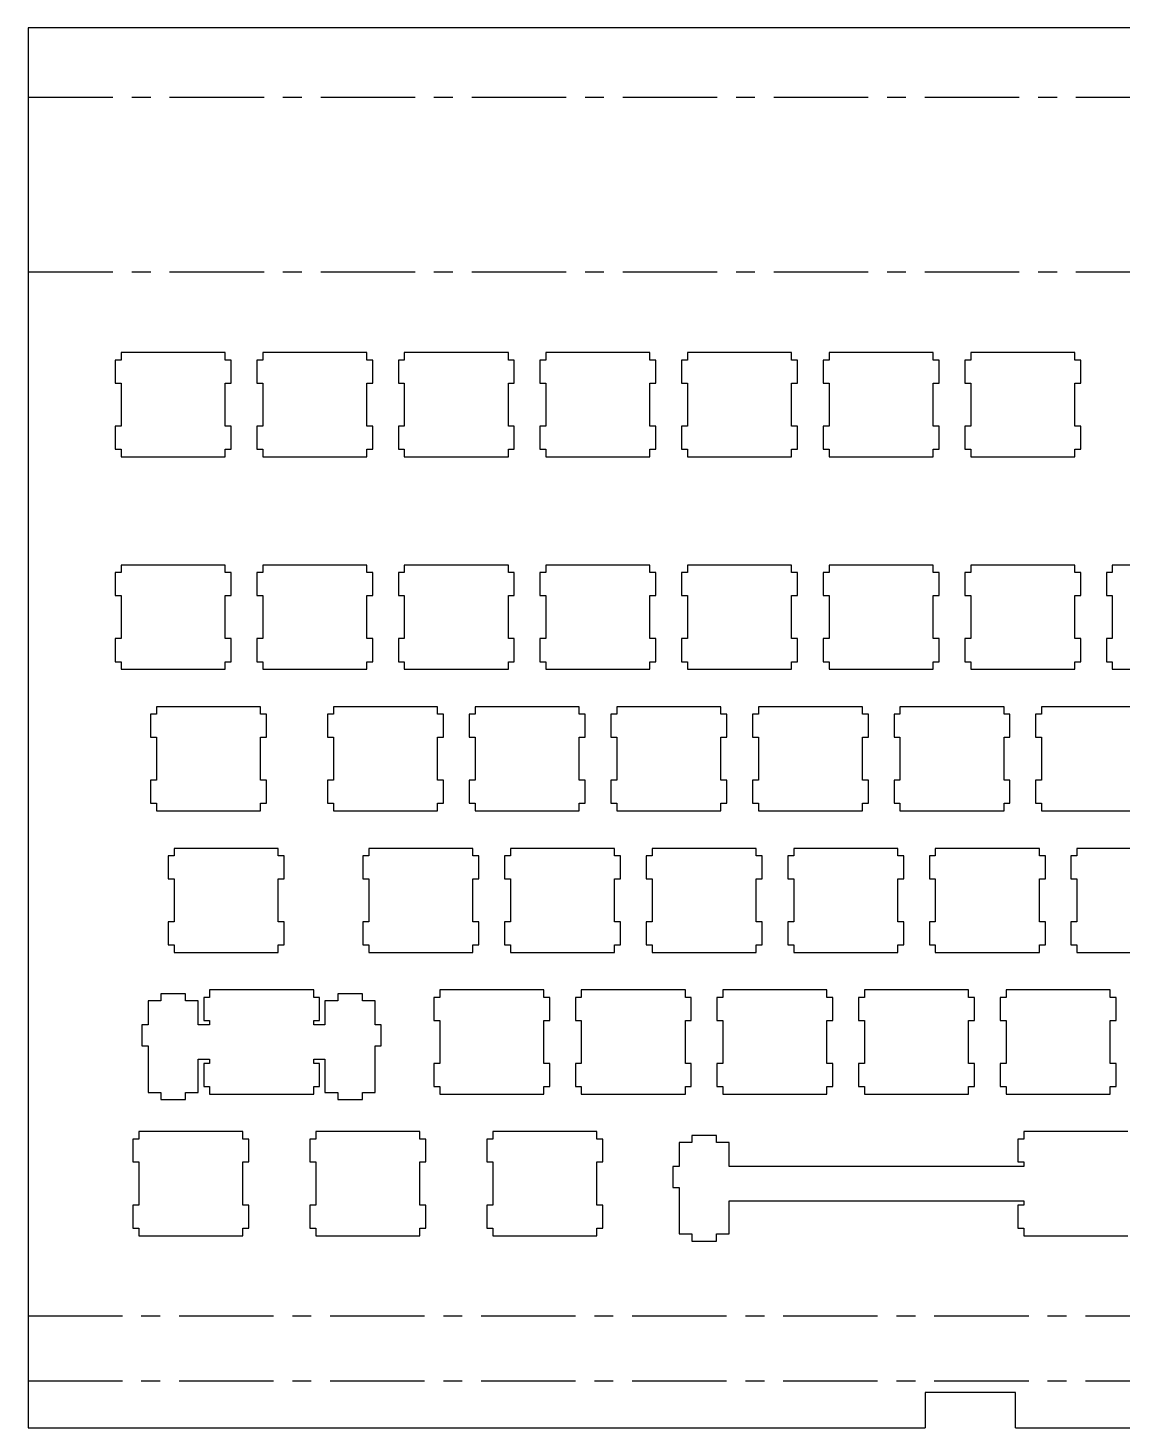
# Model space of a CAD drawing. Header units: millimetres. Extents: x 0 to 461, y 0 to 188.
# Drawn here: x 0 to 147.2, y 0 to 188.3 of the extents above; entities that cross this region are included whole.
import ezdxf

# ---------------------------------------------------------------- set-up
doc = ezdxf.new("R2010")
doc.units = ezdxf.units.MM
doc.linetypes.add('CENTERX2', pattern=[20.32, 12.7, -2.54, 2.54, -2.54])

msp = doc.modelspace()

# ---------------------------------------------------------------- linework, layer by layer
at = {"color": 7, "linetype": 'Continuous', "lineweight": 25}
for p, q in [((377.22, 188.34), (0.03, 188.34)), ((0.03, 188.34), (0.03, 0.02)), ((12.55, 143.67), (11.75, 143.67)), ((11.75, 143.67), (11.75, 140.57)), ((26.55, 144.67), (12.55, 144.67)), ((12.55, 144.67), (12.55, 143.67)), ((26.55, 143.67), (26.55, 144.67)), ((27.35, 143.67), (26.55, 143.67)), ((27.35, 140.57), (27.35, 143.67)), ((31.6, 143.67), (30.8, 143.67)), ((30.8, 143.67), (30.8, 140.57)), ((45.6, 144.67), (31.6, 144.67)), ((31.6, 144.67), (31.6, 143.67)), ((45.6, 143.67), (45.6, 144.67)), ((46.4, 143.67), (45.6, 143.67)), ((46.4, 140.57), (46.4, 143.67)), ((50.65, 143.67), (49.85, 143.67)), ((49.85, 143.67), (49.85, 140.57)), ((64.65, 144.67), (50.65, 144.67)), ((50.65, 144.67), (50.65, 143.67)), ((64.65, 143.67), (64.65, 144.67)), ((65.45, 143.67), (64.65, 143.67)), ((65.45, 140.57), (65.45, 143.67)), ((69.7, 143.67), (68.9, 143.67)), ((68.9, 143.67), (68.9, 140.57)), ((83.7, 144.67), (69.7, 144.67)), ((69.7, 144.67), (69.7, 143.67)), ((83.7, 143.67), (83.7, 144.67)), ((84.5, 143.67), (83.7, 143.67)), ((84.5, 140.57), (84.5, 143.67)), ((88.75, 143.67), (87.95, 143.67)), ((87.95, 143.67), (87.95, 140.57)), ((102.75, 144.67), (88.75, 144.67)), ((88.75, 144.67), (88.75, 143.67)), ((102.75, 143.67), (102.75, 144.67)), ((103.55, 143.67), (102.75, 143.67)), ((103.55, 140.57), (103.55, 143.67)), ((107.8, 143.67), (107, 143.67)), ((107, 143.67), (107, 140.57)), ((121.8, 144.67), (107.8, 144.67)), ((107.8, 144.67), (107.8, 143.67)), ((121.8, 143.67), (121.8, 144.67)), ((122.6, 143.67), (121.8, 143.67)), ((122.6, 140.57), (122.6, 143.67)), ((126.85, 143.67), (126.05, 143.67)), ((126.05, 143.67), (126.05, 140.57)), ((140.85, 144.67), (126.85, 144.67)), ((126.85, 144.67), (126.85, 143.67)), ((140.85, 143.67), (140.85, 144.67)), ((141.65, 143.67), (140.85, 143.67)), ((141.65, 140.57), (141.65, 143.67)), ((11.75, 140.57), (12.55, 140.57)), ((12.55, 140.57), (12.55, 134.77)), ((26.55, 134.77), (26.55, 140.57)), ((26.55, 140.57), (27.35, 140.57)), ((30.8, 140.57), (31.6, 140.57)), ((31.6, 140.57), (31.6, 134.77)), ((45.6, 134.77), (45.6, 140.57)), ((45.6, 140.57), (46.4, 140.57)), ((49.85, 140.57), (50.65, 140.57)), ((50.65, 140.57), (50.65, 134.77)), ((64.65, 134.77), (64.65, 140.57)), ((64.65, 140.57), (65.45, 140.57)), ((68.9, 140.57), (69.7, 140.57)), ((69.7, 140.57), (69.7, 134.77)), ((83.7, 134.77), (83.7, 140.57)), ((83.7, 140.57), (84.5, 140.57)), ((87.95, 140.57), (88.75, 140.57)), ((88.75, 140.57), (88.75, 134.77)), ((102.75, 134.77), (102.75, 140.57)), ((102.75, 140.57), (103.55, 140.57)), ((107, 140.57), (107.8, 140.57)), ((107.8, 140.57), (107.8, 134.77)), ((121.8, 134.77), (121.8, 140.57)), ((121.8, 140.57), (122.6, 140.57)), ((126.05, 140.57), (126.85, 140.57)), ((126.85, 140.57), (126.85, 134.77)), ((140.85, 134.77), (140.85, 140.57)), ((140.85, 140.57), (141.65, 140.57)), ((12.55, 134.77), (11.75, 134.77)), ((11.75, 134.77), (11.75, 131.67)), ((27.35, 134.77), (26.55, 134.77)), ((27.35, 131.67), (27.35, 134.77)), ((31.6, 134.77), (30.8, 134.77)), ((30.8, 134.77), (30.8, 131.67)), ((46.4, 134.77), (45.6, 134.77)), ((46.4, 131.67), (46.4, 134.77)), ((50.65, 134.77), (49.85, 134.77)), ((49.85, 134.77), (49.85, 131.67)), ((65.45, 134.77), (64.65, 134.77)), ((65.45, 131.67), (65.45, 134.77)), ((69.7, 134.77), (68.9, 134.77)), ((68.9, 134.77), (68.9, 131.67)), ((84.5, 134.77), (83.7, 134.77)), ((84.5, 131.67), (84.5, 134.77)), ((88.75, 134.77), (87.95, 134.77)), ((87.95, 134.77), (87.95, 131.67)), ((103.55, 134.77), (102.75, 134.77)), ((103.55, 131.67), (103.55, 134.77)), ((107.8, 134.77), (107, 134.77)), ((107, 134.77), (107, 131.67)), ((122.6, 134.77), (121.8, 134.77)), ((122.6, 131.67), (122.6, 134.77)), ((126.85, 134.77), (126.05, 134.77)), ((126.05, 134.77), (126.05, 131.67)), ((141.65, 134.77), (140.85, 134.77)), ((141.65, 131.67), (141.65, 134.77)), ((11.75, 131.67), (12.55, 131.67)), ((12.55, 131.67), (12.55, 130.67)), ((12.55, 130.67), (26.55, 130.67)), ((26.55, 130.67), (26.55, 131.67)), ((26.55, 131.67), (27.35, 131.67)), ((30.8, 131.67), (31.6, 131.67)), ((31.6, 131.67), (31.6, 130.67)), ((31.6, 130.67), (45.6, 130.67)), ((45.6, 130.67), (45.6, 131.67)), ((45.6, 131.67), (46.4, 131.67)), ((49.85, 131.67), (50.65, 131.67)), ((50.65, 131.67), (50.65, 130.67)), ((50.65, 130.67), (64.65, 130.67)), ((64.65, 130.67), (64.65, 131.67)), ((64.65, 131.67), (65.45, 131.67)), ((68.9, 131.67), (69.7, 131.67)), ((69.7, 131.67), (69.7, 130.67)), ((69.7, 130.67), (83.7, 130.67)), ((83.7, 130.67), (83.7, 131.67)), ((83.7, 131.67), (84.5, 131.67)), ((87.95, 131.67), (88.75, 131.67)), ((88.75, 131.67), (88.75, 130.67)), ((88.75, 130.67), (102.75, 130.67)), ((102.75, 130.67), (102.75, 131.67)), ((102.75, 131.67), (103.55, 131.67)), ((107, 131.67), (107.8, 131.67)), ((107.8, 131.67), (107.8, 130.67)), ((107.8, 130.67), (121.8, 130.67)), ((121.8, 130.67), (121.8, 131.67)), ((121.8, 131.67), (122.6, 131.67)), ((126.05, 131.67), (126.85, 131.67)), ((126.85, 131.67), (126.85, 130.67)), ((126.85, 130.67), (140.85, 130.67)), ((140.85, 130.67), (140.85, 131.67)), ((140.85, 131.67), (141.65, 131.67)), ((12.55, 115.1), (11.75, 115.1)), ((11.75, 115.1), (11.75, 112)), ((26.55, 116.09), (12.55, 116.09)), ((12.55, 116.09), (12.55, 115.1)), ((26.55, 115.1), (26.55, 116.09)), ((27.35, 115.1), (26.55, 115.1)), ((27.35, 112), (27.35, 115.1)), ((31.6, 115.1), (30.8, 115.1)), ((30.8, 115.1), (30.8, 112)), ((45.6, 116.09), (31.6, 116.09)), ((31.6, 116.09), (31.6, 115.1)), ((45.6, 115.1), (45.6, 116.09)), ((46.4, 115.1), (45.6, 115.1)), ((46.4, 112), (46.4, 115.1)), ((50.65, 115.1), (49.85, 115.1)), ((49.85, 115.1), (49.85, 112)), ((64.65, 116.09), (50.65, 116.09)), ((50.65, 116.09), (50.65, 115.1)), ((64.65, 115.1), (64.65, 116.09)), ((65.45, 115.1), (64.65, 115.1)), ((65.45, 112), (65.45, 115.1)), ((69.7, 115.1), (68.9, 115.1)), ((68.9, 115.1), (68.9, 112)), ((83.7, 116.09), (69.7, 116.09)), ((69.7, 116.09), (69.7, 115.1)), ((83.7, 115.1), (83.7, 116.09)), ((84.5, 115.1), (83.7, 115.1)), ((84.5, 112), (84.5, 115.1)), ((88.75, 115.1), (87.95, 115.1)), ((87.95, 115.1), (87.95, 112)), ((102.75, 116.09), (88.75, 116.09)), ((88.75, 116.09), (88.75, 115.1)), ((102.75, 115.1), (102.75, 116.09)), ((103.55, 115.1), (102.75, 115.1)), ((103.55, 112), (103.55, 115.1)), ((107.8, 115.1), (107, 115.1)), ((107, 115.1), (107, 112)), ((121.8, 116.09), (107.8, 116.09)), ((107.8, 116.09), (107.8, 115.1)), ((121.8, 115.1), (121.8, 116.09)), ((122.6, 115.1), (121.8, 115.1)), ((122.6, 112), (122.6, 115.1)), ((126.85, 115.1), (126.05, 115.1)), ((126.05, 115.1), (126.05, 112)), ((140.85, 116.09), (126.85, 116.09)), ((126.85, 116.09), (126.85, 115.1)), ((140.85, 115.1), (140.85, 116.09)), ((141.65, 115.1), (140.85, 115.1)), ((141.65, 112), (141.65, 115.1)), ((145.9, 115.1), (145.1, 115.1)), ((145.1, 115.1), (145.1, 112)), ((159.9, 116.09), (145.9, 116.09)), ((145.9, 116.09), (145.9, 115.1)), ((11.75, 112), (12.55, 112)), ((12.55, 112), (12.55, 106.2)), ((26.55, 106.2), (26.55, 112)), ((26.55, 112), (27.35, 112)), ((30.8, 112), (31.6, 112)), ((31.6, 112), (31.6, 106.2)), ((45.6, 106.2), (45.6, 112)), ((45.6, 112), (46.4, 112)), ((49.85, 112), (50.65, 112)), ((50.65, 112), (50.65, 106.2)), ((64.65, 106.2), (64.65, 112)), ((64.65, 112), (65.45, 112)), ((68.9, 112), (69.7, 112)), ((69.7, 112), (69.7, 106.2)), ((83.7, 106.2), (83.7, 112)), ((83.7, 112), (84.5, 112)), ((87.95, 112), (88.75, 112)), ((88.75, 112), (88.75, 106.2)), ((102.75, 106.2), (102.75, 112)), ((102.75, 112), (103.55, 112)), ((107, 112), (107.8, 112)), ((107.8, 112), (107.8, 106.2)), ((121.8, 106.2), (121.8, 112)), ((121.8, 112), (122.6, 112)), ((126.05, 112), (126.85, 112)), ((126.85, 112), (126.85, 106.2)), ((140.85, 106.2), (140.85, 112)), ((140.85, 112), (141.65, 112)), ((145.1, 112), (145.9, 112)), ((145.9, 112), (145.9, 106.2)), ((12.55, 106.2), (11.75, 106.2)), ((11.75, 106.2), (11.75, 103.1)), ((27.35, 106.2), (26.55, 106.2)), ((27.35, 103.1), (27.35, 106.2)), ((31.6, 106.2), (30.8, 106.2)), ((30.8, 106.2), (30.8, 103.1)), ((46.4, 106.2), (45.6, 106.2)), ((46.4, 103.1), (46.4, 106.2)), ((50.65, 106.2), (49.85, 106.2)), ((49.85, 106.2), (49.85, 103.1)), ((65.45, 106.2), (64.65, 106.2)), ((65.45, 103.1), (65.45, 106.2)), ((69.7, 106.2), (68.9, 106.2)), ((68.9, 106.2), (68.9, 103.1)), ((84.5, 106.2), (83.7, 106.2)), ((84.5, 103.1), (84.5, 106.2)), ((88.75, 106.2), (87.95, 106.2)), ((87.95, 106.2), (87.95, 103.1)), ((103.55, 106.2), (102.75, 106.2)), ((103.55, 103.1), (103.55, 106.2)), ((107.8, 106.2), (107, 106.2)), ((107, 106.2), (107, 103.1)), ((122.6, 106.2), (121.8, 106.2)), ((122.6, 103.1), (122.6, 106.2)), ((126.85, 106.2), (126.05, 106.2)), ((126.05, 106.2), (126.05, 103.1)), ((141.65, 106.2), (140.85, 106.2)), ((141.65, 103.1), (141.65, 106.2)), ((145.9, 106.2), (145.1, 106.2)), ((145.1, 106.2), (145.1, 103.1)), ((11.75, 103.1), (12.55, 103.1)), ((12.55, 103.1), (12.55, 102.1)), ((12.55, 102.1), (26.55, 102.1)), ((26.55, 102.1), (26.55, 103.1)), ((26.55, 103.1), (27.35, 103.1)), ((30.8, 103.1), (31.6, 103.1)), ((31.6, 103.1), (31.6, 102.1)), ((31.6, 102.1), (45.6, 102.1)), ((45.6, 102.1), (45.6, 103.1)), ((45.6, 103.1), (46.4, 103.1)), ((49.85, 103.1), (50.65, 103.1)), ((50.65, 103.1), (50.65, 102.1)), ((50.65, 102.1), (64.65, 102.1)), ((64.65, 102.1), (64.65, 103.1)), ((64.65, 103.1), (65.45, 103.1)), ((68.9, 103.1), (69.7, 103.1)), ((69.7, 103.1), (69.7, 102.1)), ((69.7, 102.1), (83.7, 102.1)), ((83.7, 102.1), (83.7, 103.1)), ((83.7, 103.1), (84.5, 103.1)), ((87.95, 103.1), (88.75, 103.1)), ((88.75, 103.1), (88.75, 102.1)), ((88.75, 102.1), (102.75, 102.1)), ((102.75, 102.1), (102.75, 103.1)), ((102.75, 103.1), (103.55, 103.1)), ((107, 103.1), (107.8, 103.1)), ((107.8, 103.1), (107.8, 102.1)), ((107.8, 102.1), (121.8, 102.1)), ((121.8, 102.1), (121.8, 103.1)), ((121.8, 103.1), (122.6, 103.1)), ((126.05, 103.1), (126.85, 103.1)), ((126.85, 103.1), (126.85, 102.1)), ((126.85, 102.1), (140.85, 102.1)), ((140.85, 102.1), (140.85, 103.1)), ((140.85, 103.1), (141.65, 103.1)), ((145.1, 103.1), (145.9, 103.1)), ((145.9, 103.1), (145.9, 102.1)), ((145.9, 102.1), (159.9, 102.1)), ((17.31, 96.05), (16.51, 96.05)), ((16.51, 96.05), (16.51, 92.95)), ((31.31, 97.04), (17.31, 97.04)), ((17.31, 97.04), (17.31, 96.05)), ((31.31, 96.05), (31.31, 97.04)), ((32.11, 96.05), (31.31, 96.05)), ((32.11, 92.95), (32.11, 96.05)), ((41.13, 96.05), (40.33, 96.05)), ((40.33, 96.05), (40.33, 92.95)), ((55.13, 97.04), (41.13, 97.04)), ((41.13, 97.04), (41.13, 96.05)), ((55.13, 96.05), (55.13, 97.04)), ((55.93, 96.05), (55.13, 96.05)), ((55.93, 92.95), (55.93, 96.05)), ((60.18, 96.05), (59.38, 96.05)), ((59.38, 96.05), (59.38, 92.95)), ((74.18, 97.04), (60.18, 97.04)), ((60.18, 97.04), (60.18, 96.05)), ((74.18, 96.05), (74.18, 97.04)), ((74.98, 96.05), (74.18, 96.05)), ((74.98, 92.95), (74.98, 96.05)), ((79.23, 96.05), (78.43, 96.05)), ((78.43, 96.05), (78.43, 92.95)), ((93.23, 97.04), (79.23, 97.04)), ((79.23, 97.04), (79.23, 96.05)), ((93.23, 96.05), (93.23, 97.04)), ((94.03, 96.05), (93.23, 96.05)), ((94.03, 92.95), (94.03, 96.05)), ((98.28, 96.05), (97.48, 96.05)), ((97.48, 96.05), (97.48, 92.95)), ((112.28, 97.04), (98.28, 97.04)), ((98.28, 97.04), (98.28, 96.05)), ((112.28, 96.05), (112.28, 97.04)), ((113.08, 96.05), (112.28, 96.05)), ((113.08, 92.95), (113.08, 96.05)), ((117.33, 96.05), (116.53, 96.05)), ((116.53, 96.05), (116.53, 92.95)), ((131.33, 97.04), (117.33, 97.04)), ((117.33, 97.04), (117.33, 96.05)), ((131.33, 96.05), (131.33, 97.04)), ((132.13, 96.05), (131.33, 96.05)), ((132.13, 92.95), (132.13, 96.05)), ((136.38, 96.05), (135.57, 96.05)), ((135.57, 96.05), (135.57, 92.95)), ((150.38, 97.04), (136.38, 97.04)), ((136.38, 97.04), (136.38, 96.05)), ((16.51, 92.95), (17.31, 92.95)), ((17.31, 92.95), (17.31, 87.15)), ((31.31, 87.15), (31.31, 92.95)), ((31.31, 92.95), (32.11, 92.95)), ((40.33, 92.95), (41.13, 92.95)), ((41.13, 92.95), (41.13, 87.15)), ((55.13, 87.15), (55.13, 92.95)), ((55.13, 92.95), (55.93, 92.95)), ((59.38, 92.95), (60.18, 92.95)), ((60.18, 92.95), (60.18, 87.15)), ((74.18, 87.15), (74.18, 92.95)), ((74.18, 92.95), (74.98, 92.95)), ((78.43, 92.95), (79.23, 92.95)), ((79.23, 92.95), (79.23, 87.15)), ((93.23, 87.15), (93.23, 92.95)), ((93.23, 92.95), (94.03, 92.95)), ((97.48, 92.95), (98.28, 92.95)), ((98.28, 92.95), (98.28, 87.15)), ((112.28, 87.15), (112.28, 92.95)), ((112.28, 92.95), (113.08, 92.95)), ((116.53, 92.95), (117.33, 92.95)), ((117.33, 92.95), (117.33, 87.15)), ((131.33, 87.15), (131.33, 92.95)), ((131.33, 92.95), (132.13, 92.95)), ((135.57, 92.95), (136.38, 92.95)), ((136.38, 92.95), (136.38, 87.15)), ((17.31, 87.15), (16.51, 87.15)), ((16.51, 87.15), (16.51, 84.05)), ((32.11, 87.15), (31.31, 87.15)), ((32.11, 84.05), (32.11, 87.15)), ((41.13, 87.15), (40.33, 87.15)), ((40.33, 87.15), (40.33, 84.05)), ((55.93, 87.15), (55.13, 87.15)), ((55.93, 84.05), (55.93, 87.15)), ((60.18, 87.15), (59.38, 87.15)), ((59.38, 87.15), (59.38, 84.05)), ((74.98, 87.15), (74.18, 87.15)), ((74.98, 84.05), (74.98, 87.15)), ((79.23, 87.15), (78.43, 87.15)), ((78.43, 87.15), (78.43, 84.05)), ((94.03, 87.15), (93.23, 87.15)), ((94.03, 84.05), (94.03, 87.15)), ((98.28, 87.15), (97.48, 87.15)), ((97.48, 87.15), (97.48, 84.05)), ((113.08, 87.15), (112.28, 87.15)), ((113.08, 84.05), (113.08, 87.15)), ((117.33, 87.15), (116.53, 87.15)), ((116.53, 87.15), (116.53, 84.05)), ((132.13, 87.15), (131.33, 87.15)), ((132.13, 84.05), (132.13, 87.15)), ((136.38, 87.15), (135.57, 87.15)), ((135.57, 87.15), (135.57, 84.05)), ((16.51, 84.05), (17.31, 84.05)), ((17.31, 84.05), (17.31, 83.05)), ((17.31, 83.05), (31.31, 83.05)), ((31.31, 83.05), (31.31, 84.05)), ((31.31, 84.05), (32.11, 84.05)), ((40.33, 84.05), (41.13, 84.05)), ((41.13, 84.05), (41.13, 83.05)), ((41.13, 83.05), (55.13, 83.05)), ((55.13, 83.05), (55.13, 84.05)), ((55.13, 84.05), (55.93, 84.05)), ((59.38, 84.05), (60.18, 84.05)), ((60.18, 84.05), (60.18, 83.05)), ((60.18, 83.05), (74.18, 83.05)), ((74.18, 83.05), (74.18, 84.05)), ((74.18, 84.05), (74.98, 84.05)), ((78.43, 84.05), (79.23, 84.05)), ((79.23, 84.05), (79.23, 83.05)), ((79.23, 83.05), (93.23, 83.05)), ((93.23, 83.05), (93.23, 84.05)), ((93.23, 84.05), (94.03, 84.05)), ((97.48, 84.05), (98.28, 84.05)), ((98.28, 84.05), (98.28, 83.05)), ((98.28, 83.05), (112.28, 83.05)), ((112.28, 83.05), (112.28, 84.05)), ((112.28, 84.05), (113.08, 84.05)), ((116.53, 84.05), (117.33, 84.05)), ((117.33, 84.05), (117.33, 83.05)), ((117.33, 83.05), (131.33, 83.05)), ((131.33, 83.05), (131.33, 84.05)), ((131.33, 84.05), (132.13, 84.05)), ((135.57, 84.05), (136.38, 84.05)), ((136.38, 84.05), (136.38, 83.05)), ((136.38, 83.05), (150.38, 83.05)), ((33.69, 77.99), (19.69, 77.99)), ((19.69, 77.99), (19.69, 76.99)), ((33.69, 76.99), (33.69, 77.99)), ((59.89, 77.99), (45.89, 77.99)), ((45.89, 77.99), (45.89, 76.99)), ((59.89, 76.99), (59.89, 77.99)), ((78.94, 77.99), (64.94, 77.99)), ((64.94, 77.99), (64.94, 76.99)), ((78.94, 76.99), (78.94, 77.99)), ((97.99, 77.99), (83.99, 77.99)), ((83.99, 77.99), (83.99, 76.99)), ((97.99, 76.99), (97.99, 77.99)), ((117.04, 77.99), (103.04, 77.99)), ((103.04, 77.99), (103.04, 76.99)), ((117.04, 76.99), (117.04, 77.99)), ((136.09, 77.99), (122.09, 77.99)), ((122.09, 77.99), (122.09, 76.99)), ((136.09, 76.99), (136.09, 77.99)), ((155.14, 77.99), (141.14, 77.99)), ((141.14, 77.99), (141.14, 76.99)), ((19.69, 76.99), (18.89, 76.99)), ((18.89, 76.99), (18.89, 73.9)), ((34.49, 76.99), (33.69, 76.99)), ((34.49, 73.9), (34.49, 76.99)), ((45.89, 76.99), (45.09, 76.99)), ((45.09, 76.99), (45.09, 73.9)), ((60.69, 76.99), (59.89, 76.99)), ((60.69, 73.9), (60.69, 76.99)), ((64.94, 76.99), (64.14, 76.99)), ((64.14, 76.99), (64.14, 73.9)), ((79.74, 76.99), (78.94, 76.99)), ((79.74, 73.9), (79.74, 76.99)), ((83.99, 76.99), (83.19, 76.99)), ((83.19, 76.99), (83.19, 73.9)), ((98.79, 76.99), (97.99, 76.99)), ((98.79, 73.9), (98.79, 76.99)), ((103.04, 76.99), (102.24, 76.99)), ((102.24, 76.99), (102.24, 73.9)), ((117.84, 76.99), (117.04, 76.99)), ((117.84, 73.9), (117.84, 76.99)), ((122.09, 76.99), (121.29, 76.99)), ((121.29, 76.99), (121.29, 73.9)), ((136.89, 76.99), (136.09, 76.99)), ((136.89, 73.9), (136.89, 76.99)), ((141.14, 76.99), (140.34, 76.99)), ((140.34, 76.99), (140.34, 73.9)), ((18.89, 73.9), (19.69, 73.9)), ((19.69, 73.9), (19.69, 68.1)), ((33.69, 68.1), (33.69, 73.9)), ((33.69, 73.9), (34.49, 73.9)), ((45.09, 73.9), (45.89, 73.9)), ((45.89, 73.9), (45.89, 68.1)), ((59.89, 68.1), (59.89, 73.9)), ((59.89, 73.9), (60.69, 73.9)), ((64.14, 73.9), (64.94, 73.9)), ((64.94, 73.9), (64.94, 68.1)), ((78.94, 68.1), (78.94, 73.9)), ((78.94, 73.9), (79.74, 73.9)), ((83.19, 73.9), (83.99, 73.9)), ((83.99, 73.9), (83.99, 68.1)), ((97.99, 68.1), (97.99, 73.9)), ((97.99, 73.9), (98.79, 73.9)), ((102.24, 73.9), (103.04, 73.9)), ((103.04, 73.9), (103.04, 68.1)), ((117.04, 68.1), (117.04, 73.9)), ((117.04, 73.9), (117.84, 73.9)), ((121.29, 73.9), (122.09, 73.9)), ((122.09, 73.9), (122.09, 68.1)), ((136.09, 68.1), (136.09, 73.9)), ((136.09, 73.9), (136.89, 73.9)), ((140.34, 73.9), (141.14, 73.9)), ((141.14, 73.9), (141.14, 68.1)), ((19.69, 68.1), (18.89, 68.1)), ((18.89, 68.1), (18.89, 64.99)), ((34.49, 68.1), (33.69, 68.1)), ((34.49, 64.99), (34.49, 68.1)), ((45.89, 68.1), (45.09, 68.1)), ((45.09, 68.1), (45.09, 64.99)), ((60.69, 68.1), (59.89, 68.1)), ((60.69, 64.99), (60.69, 68.1)), ((64.94, 68.1), (64.14, 68.1)), ((64.14, 68.1), (64.14, 64.99)), ((79.74, 68.1), (78.94, 68.1)), ((79.74, 64.99), (79.74, 68.1)), ((83.99, 68.1), (83.19, 68.1)), ((83.19, 68.1), (83.19, 64.99)), ((98.79, 68.1), (97.99, 68.1)), ((98.79, 64.99), (98.79, 68.1)), ((103.04, 68.1), (102.24, 68.1)), ((102.24, 68.1), (102.24, 64.99)), ((117.84, 68.1), (117.04, 68.1)), ((117.84, 64.99), (117.84, 68.1)), ((122.09, 68.1), (121.29, 68.1)), ((121.29, 68.1), (121.29, 64.99)), ((136.89, 68.1), (136.09, 68.1)), ((136.89, 64.99), (136.89, 68.1)), ((141.14, 68.1), (140.34, 68.1)), ((140.34, 68.1), (140.34, 64.99)), ((18.89, 64.99), (19.69, 64.99)), ((19.69, 64.99), (19.69, 63.99)), ((33.69, 63.99), (33.69, 64.99)), ((33.69, 64.99), (34.49, 64.99)), ((45.09, 64.99), (45.89, 64.99)), ((45.89, 64.99), (45.89, 63.99)), ((59.89, 63.99), (59.89, 64.99)), ((59.89, 64.99), (60.69, 64.99)), ((64.14, 64.99), (64.94, 64.99)), ((64.94, 64.99), (64.94, 63.99)), ((78.94, 63.99), (78.94, 64.99)), ((78.94, 64.99), (79.74, 64.99)), ((83.19, 64.99), (83.99, 64.99)), ((83.99, 64.99), (83.99, 63.99)), ((97.99, 63.99), (97.99, 64.99)), ((97.99, 64.99), (98.79, 64.99)), ((102.24, 64.99), (103.04, 64.99)), ((103.04, 64.99), (103.04, 63.99)), ((117.04, 63.99), (117.04, 64.99)), ((117.04, 64.99), (117.84, 64.99)), ((121.29, 64.99), (122.09, 64.99)), ((122.09, 64.99), (122.09, 63.99)), ((136.09, 63.99), (136.09, 64.99)), ((136.09, 64.99), (136.89, 64.99)), ((140.34, 64.99), (141.14, 64.99)), ((141.14, 64.99), (141.14, 63.99)), ((19.69, 63.99), (33.69, 63.99)), ((45.89, 63.99), (59.89, 63.99)), ((64.94, 63.99), (78.94, 63.99)), ((83.99, 63.99), (97.99, 63.99)), ((103.04, 63.99), (117.04, 63.99)), ((122.09, 63.99), (136.09, 63.99)), ((141.14, 63.99), (155.14, 63.99)), ((21.21, 58.4), (17.91, 58.4)), ((17.91, 58.4), (17.91, 57.47)), ((21.21, 57.47), (21.21, 58.4)), ((38.46, 58.94), (24.46, 58.94)), ((24.46, 58.94), (24.46, 57.94)), ((38.46, 57.94), (38.46, 58.94)), ((45.01, 58.4), (41.71, 58.4)), ((41.71, 58.4), (41.71, 57.47)), ((45.01, 57.47), (45.01, 58.4)), ((69.41, 58.94), (55.41, 58.94)), ((55.41, 58.94), (55.41, 57.94)), ((69.41, 57.94), (69.41, 58.94)), ((88.46, 58.94), (74.46, 58.94)), ((74.46, 58.94), (74.46, 57.94)), ((88.46, 57.94), (88.46, 58.94)), ((107.51, 58.94), (93.51, 58.94)), ((93.51, 58.94), (93.51, 57.94)), ((107.51, 57.94), (107.51, 58.94)), ((126.56, 58.94), (112.56, 58.94)), ((112.56, 58.94), (112.56, 57.94)), ((126.56, 57.94), (126.56, 58.94)), ((145.61, 58.94), (131.61, 58.94)), ((131.61, 58.94), (131.61, 57.94)), ((145.61, 57.94), (145.61, 58.94)), ((17.91, 57.47), (16.18, 57.47)), ((16.18, 57.47), (16.18, 54.24)), ((22.93, 57.47), (21.21, 57.47)), ((22.93, 54.24), (22.93, 57.47)), ((24.46, 57.94), (23.66, 57.94)), ((23.66, 57.94), (23.66, 54.85)), ((39.26, 57.94), (38.46, 57.94)), ((39.26, 54.85), (39.26, 57.94)), ((41.71, 57.47), (39.98, 57.47)), ((39.98, 57.47), (39.98, 54.24)), ((46.73, 57.47), (45.01, 57.47)), ((46.73, 54.24), (46.73, 57.47)), ((55.41, 57.94), (54.61, 57.94)), ((54.61, 57.94), (54.61, 54.85)), ((70.21, 57.94), (69.41, 57.94)), ((70.21, 54.85), (70.21, 57.94)), ((74.46, 57.94), (73.66, 57.94)), ((73.66, 57.94), (73.66, 54.85)), ((89.26, 57.94), (88.46, 57.94)), ((89.26, 54.85), (89.26, 57.94)), ((93.51, 57.94), (92.71, 57.94)), ((92.71, 57.94), (92.71, 54.85)), ((108.31, 57.94), (107.51, 57.94)), ((108.31, 54.85), (108.31, 57.94)), ((112.56, 57.94), (111.76, 57.94)), ((111.76, 57.94), (111.76, 54.85)), ((127.36, 57.94), (126.56, 57.94)), ((127.36, 54.85), (127.36, 57.94)), ((131.61, 57.94), (130.81, 57.94)), ((130.81, 57.94), (130.81, 54.85)), ((146.41, 57.94), (145.61, 57.94)), ((146.41, 54.85), (146.41, 57.94)), ((23.66, 54.85), (24.46, 54.85)), ((24.46, 54.85), (24.46, 54.24)), ((38.46, 54.24), (38.46, 54.85)), ((38.46, 54.85), (39.26, 54.85)), ((54.61, 54.85), (55.41, 54.85)), ((55.41, 54.85), (55.41, 49.04)), ((69.41, 49.04), (69.41, 54.85)), ((69.41, 54.85), (70.21, 54.85)), ((73.66, 54.85), (74.46, 54.85)), ((74.46, 54.85), (74.46, 49.04)), ((88.46, 49.04), (88.46, 54.85)), ((88.46, 54.85), (89.26, 54.85)), ((92.71, 54.85), (93.51, 54.85)), ((93.51, 54.85), (93.51, 49.04)), ((107.51, 49.04), (107.51, 54.85)), ((107.51, 54.85), (108.31, 54.85)), ((111.76, 54.85), (112.56, 54.85)), ((112.56, 54.85), (112.56, 49.04)), ((126.56, 49.04), (126.56, 54.85)), ((126.56, 54.85), (127.36, 54.85)), ((130.81, 54.85), (131.61, 54.85)), ((131.61, 54.85), (131.61, 49.04)), ((145.61, 49.04), (145.61, 54.85)), ((145.61, 54.85), (146.41, 54.85)), ((16.18, 54.24), (15.36, 54.24)), ((15.36, 54.24), (15.36, 51.44)), ((24.46, 54.24), (22.93, 54.24)), ((39.98, 54.24), (38.46, 54.24)), ((47.56, 54.24), (46.73, 54.24)), ((47.56, 51.44), (47.56, 54.24)), ((15.36, 51.44), (16.18, 51.44)), ((16.18, 51.44), (16.18, 45.17)), ((46.73, 45.17), (46.73, 51.44)), ((46.73, 51.44), (47.56, 51.44)), ((22.93, 45.17), (22.93, 49.64)), ((22.93, 49.64), (24.46, 49.64)), ((24.46, 49.04), (23.66, 49.04)), ((23.66, 49.04), (23.66, 45.94)), ((24.46, 49.64), (24.46, 49.04)), ((38.46, 49.04), (38.46, 49.64)), ((38.46, 49.64), (39.98, 49.64)), ((39.26, 49.04), (38.46, 49.04)), ((39.26, 45.94), (39.26, 49.04)), ((39.98, 49.64), (39.98, 45.17)), ((55.41, 49.04), (54.61, 49.04)), ((54.61, 49.04), (54.61, 45.94)), ((70.21, 49.04), (69.41, 49.04)), ((70.21, 45.94), (70.21, 49.04)), ((74.46, 49.04), (73.66, 49.04)), ((73.66, 49.04), (73.66, 45.94)), ((89.26, 49.04), (88.46, 49.04)), ((89.26, 45.94), (89.26, 49.04)), ((93.51, 49.04), (92.71, 49.04)), ((92.71, 49.04), (92.71, 45.94)), ((108.31, 49.04), (107.51, 49.04)), ((108.31, 45.94), (108.31, 49.04)), ((112.56, 49.04), (111.76, 49.04)), ((111.76, 49.04), (111.76, 45.94)), ((127.36, 49.04), (126.56, 49.04)), ((127.36, 45.94), (127.36, 49.04)), ((131.61, 49.04), (130.81, 49.04)), ((130.81, 49.04), (130.81, 45.94)), ((146.41, 49.04), (145.61, 49.04)), ((146.41, 45.94), (146.41, 49.04)), ((23.66, 45.94), (24.46, 45.94)), ((24.46, 45.94), (24.46, 44.94)), ((38.46, 44.94), (38.46, 45.94)), ((38.46, 45.94), (39.26, 45.94)), ((54.61, 45.94), (55.41, 45.94)), ((55.41, 45.94), (55.41, 44.94)), ((69.41, 44.94), (69.41, 45.94)), ((69.41, 45.94), (70.21, 45.94)), ((73.66, 45.94), (74.46, 45.94)), ((74.46, 45.94), (74.46, 44.94)), ((88.46, 44.94), (88.46, 45.94)), ((88.46, 45.94), (89.26, 45.94)), ((92.71, 45.94), (93.51, 45.94)), ((93.51, 45.94), (93.51, 44.94)), ((107.51, 44.94), (107.51, 45.94)), ((107.51, 45.94), (108.31, 45.94)), ((111.76, 45.94), (112.56, 45.94)), ((112.56, 45.94), (112.56, 44.94)), ((126.56, 44.94), (126.56, 45.94)), ((126.56, 45.94), (127.36, 45.94)), ((130.81, 45.94), (131.61, 45.94)), ((131.61, 45.94), (131.61, 44.94)), ((145.61, 44.94), (145.61, 45.94)), ((145.61, 45.94), (146.41, 45.94)), ((16.18, 45.17), (17.91, 45.17)), ((17.91, 45.17), (17.91, 44.19)), ((17.91, 44.19), (21.21, 44.19)), ((21.21, 44.19), (21.21, 45.17)), ((21.21, 45.17), (22.93, 45.17)), ((24.46, 44.94), (38.46, 44.94)), ((39.98, 45.17), (41.71, 45.17)), ((41.71, 45.17), (41.71, 44.19)), ((41.71, 44.19), (45.01, 44.19)), ((45.01, 44.19), (45.01, 45.17)), ((45.01, 45.17), (46.73, 45.17)), ((55.41, 44.94), (69.41, 44.94)), ((74.46, 44.94), (88.46, 44.94)), ((93.51, 44.94), (107.51, 44.94)), ((112.56, 44.94), (126.56, 44.94)), ((131.61, 44.94), (145.61, 44.94)), ((28.93, 39.89), (14.93, 39.89)), ((14.93, 39.89), (14.93, 38.89)), ((28.93, 38.89), (28.93, 39.89)), ((52.74, 39.89), (38.74, 39.89)), ((38.74, 39.89), (38.74, 38.89)), ((52.74, 38.89), (52.74, 39.89)), ((76.56, 39.89), (62.56, 39.89)), ((62.56, 39.89), (62.56, 38.89)), ((76.56, 38.89), (76.56, 39.89)), ((147.99, 39.89), (133.99, 39.89)), ((133.99, 39.89), (133.99, 38.89)), ((14.93, 38.89), (14.13, 38.89)), ((14.13, 38.89), (14.13, 35.8)), ((29.73, 38.89), (28.93, 38.89)), ((29.73, 35.8), (29.73, 38.89)), ((38.74, 38.89), (37.94, 38.89)), ((37.94, 38.89), (37.94, 35.8)), ((53.54, 38.89), (52.74, 38.89)), ((53.54, 35.8), (53.54, 38.89)), ((62.56, 38.89), (61.76, 38.89)), ((61.76, 38.89), (61.76, 35.8)), ((77.36, 38.89), (76.56, 38.89)), ((77.36, 35.8), (77.36, 38.89)), ((89.34, 38.42), (87.62, 38.42)), ((87.62, 38.42), (87.62, 35.19)), ((92.64, 39.35), (89.34, 39.35)), ((89.34, 39.35), (89.34, 38.42)), ((92.64, 38.42), (92.64, 39.35)), ((94.37, 38.42), (92.64, 38.42)), ((94.37, 35.19), (94.37, 38.42)), ((133.99, 38.89), (133.19, 38.89)), ((133.19, 38.89), (133.19, 35.8)), ((14.13, 35.8), (14.93, 35.8)), ((14.93, 35.8), (14.93, 29.99)), ((28.93, 29.99), (28.93, 35.8)), ((28.93, 35.8), (29.73, 35.8)), ((37.94, 35.8), (38.74, 35.8)), ((38.74, 35.8), (38.74, 29.99)), ((52.74, 29.99), (52.74, 35.8)), ((52.74, 35.8), (53.54, 35.8)), ((61.76, 35.8), (62.56, 35.8)), ((62.56, 35.8), (62.56, 29.99)), ((76.56, 29.99), (76.56, 35.8)), ((76.56, 35.8), (77.36, 35.8)), ((133.19, 35.8), (133.99, 35.8)), ((133.99, 35.8), (133.99, 35.19)), ((87.62, 35.19), (86.79, 35.19)), ((86.79, 35.19), (86.79, 32.39)), ((133.99, 35.19), (94.37, 35.19)), ((86.79, 32.39), (87.62, 32.39)), ((87.62, 32.39), (87.62, 26.12)), ((94.37, 26.12), (94.37, 30.59)), ((94.37, 30.59), (133.99, 30.59)), ((133.99, 30.59), (133.99, 29.99)), ((14.93, 29.99), (14.13, 29.99)), ((14.13, 29.99), (14.13, 26.89)), ((29.73, 29.99), (28.93, 29.99)), ((29.73, 26.89), (29.73, 29.99)), ((38.74, 29.99), (37.94, 29.99)), ((37.94, 29.99), (37.94, 26.89)), ((53.54, 29.99), (52.74, 29.99)), ((53.54, 26.89), (53.54, 29.99)), ((62.56, 29.99), (61.76, 29.99)), ((61.76, 29.99), (61.76, 26.89)), ((77.36, 29.99), (76.56, 29.99)), ((77.36, 26.89), (77.36, 29.99)), ((133.99, 29.99), (133.19, 29.99)), ((133.19, 29.99), (133.19, 26.89)), ((14.13, 26.89), (14.93, 26.89)), ((14.93, 26.89), (14.93, 25.89)), ((28.93, 25.89), (28.93, 26.89)), ((28.93, 26.89), (29.73, 26.89)), ((37.94, 26.89), (38.74, 26.89)), ((38.74, 26.89), (38.74, 25.89)), ((52.74, 25.89), (52.74, 26.89)), ((52.74, 26.89), (53.54, 26.89)), ((61.76, 26.89), (62.56, 26.89)), ((62.56, 26.89), (62.56, 25.89)), ((76.56, 25.89), (76.56, 26.89)), ((76.56, 26.89), (77.36, 26.89)), ((133.19, 26.89), (133.99, 26.89)), ((133.99, 26.89), (133.99, 25.89)), ((14.93, 25.89), (28.93, 25.89)), ((38.74, 25.89), (52.74, 25.89)), ((62.56, 25.89), (76.56, 25.89)), ((87.62, 26.12), (89.34, 26.12)), ((89.34, 26.12), (89.34, 25.14)), ((89.34, 25.14), (92.64, 25.14)), ((92.64, 25.14), (92.64, 26.12)), ((92.64, 26.12), (94.37, 26.12)), ((133.99, 25.89), (147.99, 25.89)), ((132.86, 4.78), (120.73, 4.78)), ((120.73, 4.78), (120.73, 0.02)), ((132.86, 0.02), (132.86, 4.78)), ((0.03, 0.02), (120.73, 0.02)), ((132.86, 0.02), (377.22, 0.02))]:
    msp.add_line(p, q, dxfattribs=at)
at = {"color": 7, "linetype": 'CENTERX2'}
for p, q in [((377.22, 179), (0.03, 179)), ((377.22, 155.5), (0.03, 155.5)), ((0.03, 15.11), (377.22, 15.11)), ((0.03, 6.36), (377.22, 6.36))]:
    msp.add_line(p, q, dxfattribs=at)

doc.saveas('drawing.dxf')
